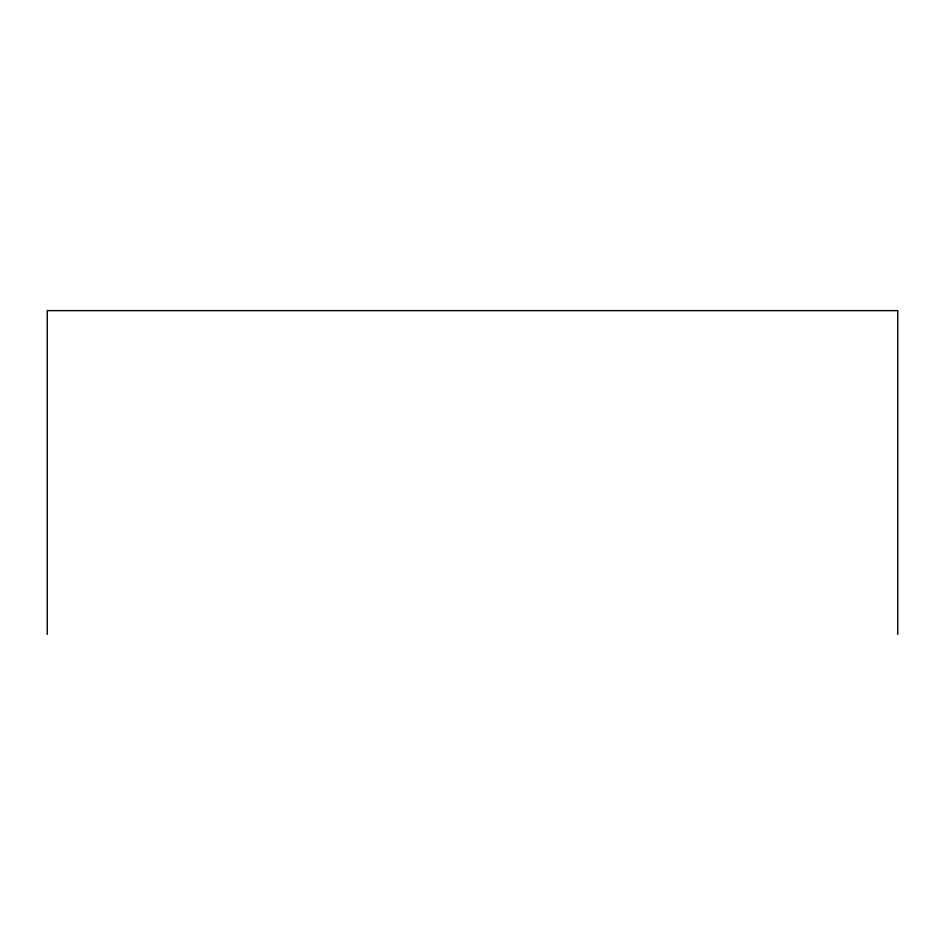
<?xml version="1.0" encoding="UTF-8"?>
<svg xmlns="http://www.w3.org/2000/svg" width="945" height="945" viewBox="0 0 945 945"><rect width="100%" height="100%" fill="white"/><g stroke="black" fill="none" stroke-linecap="round" stroke-linejoin="round"><path stroke-width="1.42" d="M897.75 634.367L897.75 310.633L47.25 310.633L47.25 634.367"/></g></svg>
